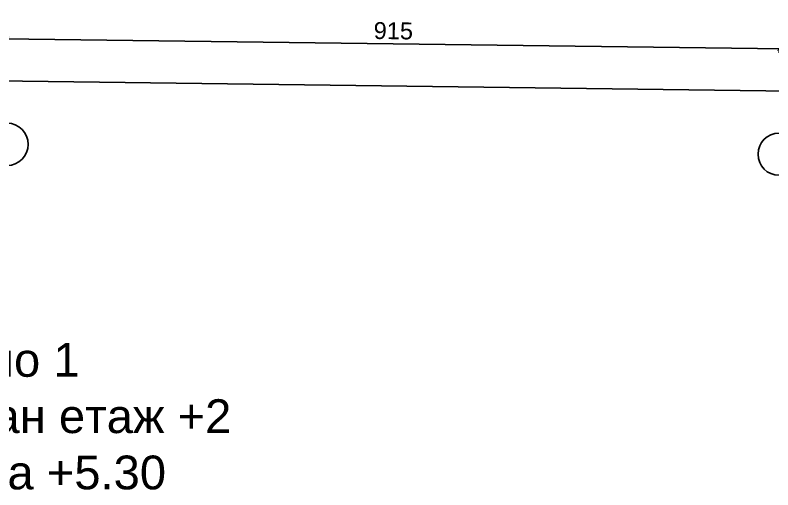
# Model space of a CAD drawing. Header units: inches. Extents: x -72385 to 39588, y -6525 to 66685.
# Drawn here: x -52290 to -51392, y 14475 to 15038 of the extents above; entities that cross this region are included whole.
import ezdxf

# ---------------------------------------------------------------- set-up
doc = ezdxf.new("R2010")
doc.units = ezdxf.units.IN
doc.header["$MEASUREMENT"] = 0
doc.layers.add('Надписи коти външни', color=252, linetype='Continuous', lineweight=25)
doc.layers.add('Надписи Оси', color=252, linetype='Continuous', lineweight=25)
doc.styles.add('Arial Regular', font='arial.ttf')
doc.styles.get("Standard").update_dxf_attribs({"font": 'arial.ttf'})
doc.dimstyles.new('Annotative', dxfattribs={"dimscale": 0, "dimtxt": 20, "dimasz": 5, "dimexe": 5, "dimexo": 5, "dimgap": 5, "dimtad": 1, "dimdec": 0, "dimzin": 0, "dimdsep": 46, "dimtxsty": 'Standard', "dimblk": 'ARCHTICK', "dimcen": 5, "dimdle": 5, "dimadec": 0, "dimazin": 0, "dimtfac": 1, "dimtdec": 0, "dimtofl": 0, "dimtmove": 0, "dimatfit": 3, "dimldrblk": 'ARCHTICK', "dimfxl": 5, "dimfxlon": 1, "dimtolj": 1, "dimtzin": 0, "dimarcsym": 1})

# ---------------------------------------------------------------- blocks, each defined once
blk = doc.blocks.new('_ArchTick')
at = {"color": 0, "linetype": 'ByBlock', "const_width": 0.15}
blk.add_lwpolyline([(-0.5, -0.5), (0.5, 0.5)], dxfattribs=at)
blk = doc.blocks.new('*D5593')
at = {"layer": 'Defpoints', "color": 0, "ltscale": 50, "transparency": 16777216}
for p in [(-52299.84, 15009.6), (-51384.61, 14997.94), (-51384.61, 14997.94)]:
    blk.add_point(p, dxfattribs=at)
at = {"layer": 'Надписи коти външни', "color": 0, "lineweight": -2, "ltscale": 50, "transparency": 16777216}
for p, q in [((-52304.84, 15009.66), (-51379.61, 14997.88)), ((-52299.84, 15009.6), (-52299.9, 15004.6)), ((-51384.61, 14997.94), (-51384.68, 14992.94))]:
    blk.add_line(p, q, dxfattribs=at)
at = {"layer": 'Надписи коти външни', "color": 0, "lineweight": -2, "ltscale": 50, "transparency": 16777216, "xscale": 5, "yscale": 5, "zscale": 5}
for p, rotation in [((-52299.84, 15009.6), 179.2706286525471), ((-51384.61, 14997.94), 359.2706286525471)]:
    blk.add_blockref('_ArchTick', p, dxfattribs=dict(at, rotation=rotation))
at = {"layer": 'Надписи коти външни', "color": 0, "ltscale": 50, "transparency": 16777216, "insert": (-51842.03, 15018.98), "char_height": 20, "attachment_point": 5, "rotation": 359.27063}
blk.add_mtext('\\A1;915', dxfattribs=at)
blk = doc.blocks.new('*D5506')
at = {"layer": 'Defpoints', "color": 0, "ltscale": 50, "transparency": 16777216}
for p in [(-52317.34, 15292.34), (-40222.34, 15138.36), (-40226.57, 14805.89)]:
    blk.add_point(p, dxfattribs=at)
at = {"layer": 'Надписи коти външни', "color": 0, "lineweight": -2, "ltscale": 50, "transparency": 16777216}
for p, q in [((-52321.51, 14964.87), (-52321.63, 14954.87)), ((-52326.57, 14959.93), (-40221.57, 14805.83)), ((-40226.51, 14810.89), (-40226.63, 14800.89))]:
    blk.add_line(p, q, dxfattribs=at)
at = {"layer": 'Надписи коти външни', "color": 0, "lineweight": -2, "ltscale": 50, "transparency": 16777216, "xscale": 5, "yscale": 5, "zscale": 5}
for p, rotation in [((-52321.57, 14959.87), 179.2706286525472), ((-40226.57, 14805.89), 359.2706286525473)]:
    blk.add_blockref('_ArchTick', p, dxfattribs=dict(at, rotation=rotation))
at = {"layer": 'Надписи коти външни', "color": 0, "ltscale": 50, "transparency": 16777216, "insert": (-46273.88, 14898.09), "char_height": 20, "attachment_point": 5, "rotation": 359.27063}
blk.add_mtext('\\A1;12095', dxfattribs=at)

msp = doc.modelspace()

# ---------------------------------------------------------------- linework, layer by layer
at = {"layer": 'Надписи Оси', "ltscale": 50}
for centre in [(-52299.84, 14884.59), (-51384.84, 14872.94)]:
    msp.add_circle(centre, 25, dxfattribs=at)

# ---------------------------------------------------------------- texts
at = {"ltscale": 100, "insert": (-51809.01, 14649.31), "char_height": 40, "width": 1159.2391, "attachment_point": 2, "style": 'Arial Regular'}
msp.add_mtext('\\pxql;Тяло 1\\PПлан етаж +2\\PКота +5.30', dxfattribs=at)

# ---------------------------------------------------------------- dimensions: what is measured, and where the dimension line sits
at = {"layer": 'Надписи коти външни', "ltscale": 50}
dim = msp.add_aligned_dim(p1=(-52317.34, 15292.34), p2=(-40222.34, 15138.36), distance=-332.5, text='12095', dimstyle='Annotative', override={"dimscale": 0, "dimtix": 0, "dimtofl": 0, "dimtmove": 0, "dimatfit": 3}, dxfattribs=at)
dim.commit()
dim.dimension.update_dxf_attribs({"geometry": '*D5506', "text_midpoint": (-46273.88, 14898.09)})
dim = msp.add_aligned_dim(p1=(-52299.84, 15009.6), p2=(-51384.61, 14997.94), distance=0, dimstyle='Annotative', override={"dimscale": 0, "dimtix": 0, "dimtofl": 0, "dimtmove": 0, "dimatfit": 3}, dxfattribs=at)
dim.commit()
dim.dimension.update_dxf_attribs({"geometry": '*D5593', "text_midpoint": (-51842.03, 15018.98)})

doc.saveas('drawing.dxf')
